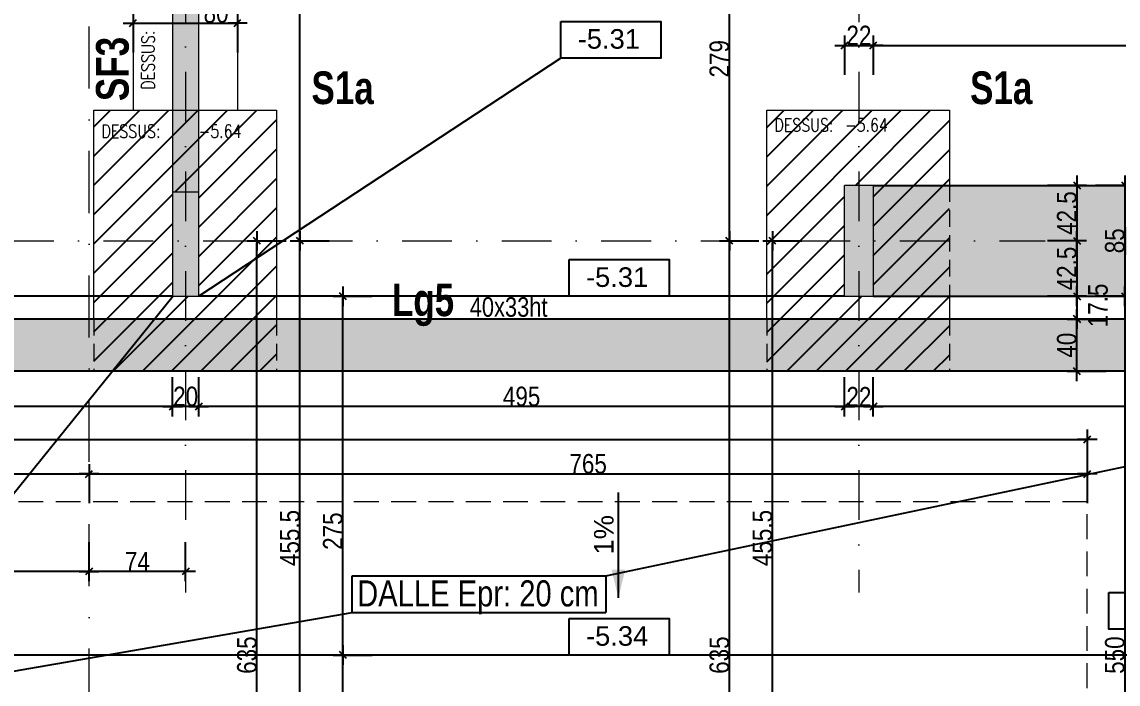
# Model space of a CAD drawing. Header units: centimetres. Extents: x -4990 to 114398, y -61489 to -12305.
# Drawn here: x 57164 to 58004, y -20034 to -19526 of the extents above; entities that cross this region are included whole.
import ezdxf
from ezdxf.enums import TextEntityAlignment as Align

# ---------------------------------------------------------------- set-up
doc = ezdxf.new("R2010")
doc.units = ezdxf.units.CM
doc.header["$LTSCALE"] = 0.5
for name, pattern in [('CACHEX2', [19.05, 12.7, -6.35]), ('TIRETPT2', [12.7, 6.35, -3.175, 0, -3.175]), ('TIRETPTX2', [50.8, 25.4, -12.7, 0, -12.7])]:
    doc.linetypes.add(name, pattern=pattern)
doc.layers.get('DEFPOINTS').update_dxf_attribs({"linetype": 'CONTINUOUS'})
for name, color, linetype in [('01_cote_gen', 4, 'CONTINUOUS'), ('01_linteaux', 2, 'CONTINUOUS'), ('01_poch_BN', 9, 'CONTINUOUS'), ('01_poch_murs', 253, 'CONTINUOUS'), ('01_poch_poteaux', 250, 'CONTINUOUS'), ('01_poch_Semelles', 253, 'CONTINUOUS'), ('01_texte', 230, 'CONTINUOUS'), ('1 Poutres', 7, 'CONTINUOUS'), ('AA_COTES', 2, 'CONTINUOUS')]:
    doc.layers.add(name, color=color, linetype=linetype)
for name, color, linetype, lineweight in [('01_murs_coup', 5, 'CONTINUOUS', 60), ('01_sem', 42, 'CONTINUOUS', 15), ('01_tram_axes', 2, 'TIRETPTX2', 9)]:
    doc.layers.add(name, color=color, linetype=linetype, lineweight=lineweight)
doc.styles.add('ARIAL', font='arial.ttf')
doc.styles.add('impact', font='impact.ttf')
doc.styles.add('MATTE_TXT', font='arial.ttf')
doc.styles.add('SIMPLEX1', font='SIMPLEX.shx', dxfattribs={"width": 0.8, "height": 10})
doc.styles.add('STYLE2', font='ARIALN.TTF')
doc.dimstyles.new('JB50', dxfattribs={"dimscale": 0.1, "dimtxt": 150, "dimasz": 15, "dimexe": 0.1, "dimexo": 0.1, "dimgap": 0.09, "dimtad": 1, "dimdec": 1, "dimdsep": 46, "dimtxsty": 'STYLE2', "dimblk1": 'BOND_G', "dimblk2": 'BOND_D', "dimsah": 1, "dimcen": 1.5, "dimdle": 0.01, "dimse1": 1, "dimse2": 1, "dimclrd": 4, "dimclre": 2, "dimclrt": 6, "dimazin": 2, "dimtfac": 2.333333, "dimtdec": 1, "dimtix": 1, "dimtmove": 2, "dimatfit": 3, "dimldrblk": 'BOND_G', "dimfxl": 1, "dimtolj": 1, "dimtzin": 0, "dimarcsym": 0})

# ---------------------------------------------------------------- blocks, each defined once
blk = doc.blocks.new('BOND_G')
at = {"layer": 'AA_COTES', "color": 0}
for p, q in [((0, -5), (0, 15)), ((5, 0), (-5, 0)), ((1.77, 1.77), (-1.77, -1.77))]:
    blk.add_line(p, q, dxfattribs=at)
blk = doc.blocks.new('BOND_D')
at = {"layer": 'AA_COTES', "color": 0}
for p, q in [((5, 0), (-5, 0)), ((-1.77, -1.77), (1.77, 1.77)), ((0, 5), (0, -15))]:
    blk.add_line(p, q, dxfattribs=at)
blk = doc.blocks.new('*D891')
at = {"layer": '01_cote_gen', "color": 4, "lineweight": -2, "transparency": 16777216}
blk.add_line((57288.03, -19947.66), (57217.03, -19947.66), dxfattribs=at)
at = {"layer": 'DEFPOINTS', "color": 0, "transparency": 16777216}
for p in [(57215.53, -19946.42), (57215.53, -19947.66), (57289.53, -19946.42)]:
    blk.add_point(p, dxfattribs=at)
at = {"layer": '01_cote_gen', "color": 4, "lineweight": -2, "transparency": 16777216, "xscale": 1.5, "yscale": 1.5, "zscale": 1.5, "rotation": 180}
blk.add_blockref('BOND_D', (57215.53, -19947.66), dxfattribs=at)
at = {"layer": '01_cote_gen', "color": 4, "lineweight": -2, "transparency": 16777216, "xscale": 1.5, "yscale": 1.5, "zscale": 1.5}
blk.add_blockref('BOND_G', (57289.53, -19947.66), dxfattribs=at)
at = {"layer": '01_cote_gen', "color": 6, "transparency": 16777216, "insert": (57252.53, -19940.15), "char_height": 15, "attachment_point": 5, "style": 'STYLE2'}
blk.add_mtext('\\A1;74', dxfattribs=at)
blk = doc.blocks.new('*D892')
at = {"layer": '01_cote_gen', "color": 4, "lineweight": -2, "transparency": 16777216}
blk.add_line((57214.03, -19947.66), (56819.03, -19947.66), dxfattribs=at)
at = {"layer": 'DEFPOINTS', "color": 0, "transparency": 16777216}
for p in [(57215.53, -19940.16), (56817.53, -19946.42), (56817.53, -19947.66)]:
    blk.add_point(p, dxfattribs=at)
at = {"layer": '01_cote_gen', "color": 4, "lineweight": -2, "transparency": 16777216, "xscale": 1.5, "yscale": 1.5, "zscale": 1.5, "rotation": 180}
blk.add_blockref('BOND_D', (56817.53, -19947.66), dxfattribs=at)
at = {"layer": '01_cote_gen', "color": 4, "lineweight": -2, "transparency": 16777216, "xscale": 1.5, "yscale": 1.5, "zscale": 1.5}
blk.add_blockref('BOND_G', (57215.53, -19947.66), dxfattribs=at)
at = {"layer": '01_cote_gen', "color": 6, "transparency": 16777216, "insert": (57016.53, -19939.99), "char_height": 15, "attachment_point": 5, "style": 'STYLE2'}
blk.add_mtext('\\A1;398', dxfattribs=at)
blk = doc.blocks.new('*D956')
at = {"layer": '01_cote_gen', "color": 4, "lineweight": -2, "transparency": 16777216}
blk.add_line((57344.2, -20327.73), (57344.2, -19695.73), dxfattribs=at)
at = {"layer": 'DEFPOINTS', "color": 0, "transparency": 16777216}
for p in [(57344.2, -19694.23), (57421.36, -19694.23), (57366.7, -20329.23)]:
    blk.add_point(p, dxfattribs=at)
at = {"layer": '01_cote_gen', "color": 4, "lineweight": -2, "transparency": 16777216, "xscale": 1.5, "yscale": 1.5, "zscale": 1.5}
for name, p, rotation in [('BOND_D', (57344.2, -19694.23), 90), ('BOND_G', (57344.2, -20329.23), 270)]:
    blk.add_blockref(name, p, dxfattribs=dict(at, rotation=rotation))
at = {"layer": '01_cote_gen', "color": 6, "transparency": 16777216, "insert": (57336.54, -20011.73), "char_height": 15, "attachment_point": 5, "rotation": 90, "style": 'STYLE2'}
blk.add_mtext('\\A1;635', dxfattribs=at)
blk = doc.blocks.new('*D958')
at = {"layer": '01_cote_gen', "color": 4, "lineweight": -2, "transparency": 16777216}
blk.add_line((57377.08, -20148.22), (57377.08, -19695.73), dxfattribs=at)
at = {"layer": 'DEFPOINTS', "color": 0, "transparency": 16777216}
for p in [(57377.08, -19694.23), (57409.88, -19694.23), (57424.55, -20149.72)]:
    blk.add_point(p, dxfattribs=at)
at = {"layer": '01_cote_gen', "color": 4, "lineweight": -2, "transparency": 16777216, "xscale": 1.5, "yscale": 1.5, "zscale": 1.5}
for name, p, rotation in [('BOND_D', (57377.08, -19694.23), 90), ('BOND_G', (57377.08, -20149.72), 270)]:
    blk.add_blockref(name, p, dxfattribs=dict(at, rotation=rotation))
at = {"layer": '01_cote_gen', "color": 6, "transparency": 16777216, "insert": (57369.44, -19921.98), "char_height": 15, "attachment_point": 5, "rotation": 90, "style": 'STYLE2'}
blk.add_mtext('\\A1;455.5', dxfattribs=at)
blk = doc.blocks.new('*D959')
at = {"layer": '01_cote_gen', "color": 4, "lineweight": -2, "transparency": 16777216}
blk.add_line((57377.08, -19692.73), (57377.08, -19253.23), dxfattribs=at)
at = {"layer": 'DEFPOINTS', "color": 0, "transparency": 16777216}
for p in [(57377.08, -19251.73), (57443.88, -19251.73), (57462.97, -19694.23)]:
    blk.add_point(p, dxfattribs=at)
at = {"layer": '01_cote_gen', "color": 4, "lineweight": -2, "transparency": 16777216, "xscale": 1.5, "yscale": 1.5, "zscale": 1.5}
for name, p, rotation in [('BOND_D', (57377.08, -19251.73), 90), ('BOND_G', (57377.08, -19694.23), 270)]:
    blk.add_blockref(name, p, dxfattribs=dict(at, rotation=rotation))
at = {"layer": '01_cote_gen', "color": 6, "transparency": 16777216, "insert": (57369.41, -19472.98), "char_height": 15, "attachment_point": 5, "rotation": 90, "style": 'STYLE2'}
blk.add_mtext('\\A1;442.5', dxfattribs=at)
blk = doc.blocks.new('*D968')
at = {"layer": '01_cote_gen', "color": 4, "lineweight": -2, "transparency": 16777216}
blk.add_line((57706.3, -20327.73), (57706.3, -19695.73), dxfattribs=at)
at = {"layer": 'DEFPOINTS', "color": 0, "transparency": 16777216}
for p in [(57706.3, -19694.23), (57752.43, -19694.23), (57752.43, -20329.23)]:
    blk.add_point(p, dxfattribs=at)
at = {"layer": '01_cote_gen', "color": 4, "lineweight": -2, "transparency": 16777216, "xscale": 1.5, "yscale": 1.5, "zscale": 1.5}
for name, p, rotation in [('BOND_D', (57706.3, -19694.23), 90), ('BOND_G', (57706.3, -20329.23), 270)]:
    blk.add_blockref(name, p, dxfattribs=dict(at, rotation=rotation))
at = {"layer": '01_cote_gen', "color": 6, "transparency": 16777216, "insert": (57698.63, -20011.73), "char_height": 15, "attachment_point": 5, "rotation": 90, "style": 'STYLE2'}
blk.add_mtext('\\A1;635', dxfattribs=at)
blk = doc.blocks.new('*D970')
at = {"layer": '01_cote_gen', "color": 4, "lineweight": -2, "transparency": 16777216}
blk.add_line((57739.3, -20148.22), (57739.3, -19695.73), dxfattribs=at)
at = {"layer": 'DEFPOINTS', "color": 0, "transparency": 16777216}
for p in [(57739.3, -19694.23), (57767.73, -19694.23), (57746.8, -20149.72)]:
    blk.add_point(p, dxfattribs=at)
at = {"layer": '01_cote_gen', "color": 4, "lineweight": -2, "transparency": 16777216, "xscale": 1.5, "yscale": 1.5, "zscale": 1.5}
for name, p, rotation in [('BOND_D', (57739.3, -19694.23), 90), ('BOND_G', (57739.3, -20149.72), 270)]:
    blk.add_blockref(name, p, dxfattribs=dict(at, rotation=rotation))
at = {"layer": '01_cote_gen', "color": 6, "transparency": 16777216, "insert": (57731.67, -19921.98), "char_height": 15, "attachment_point": 5, "rotation": 90, "style": 'STYLE2'}
blk.add_mtext('\\A1;455.5', dxfattribs=at)
blk = doc.blocks.new('*D971')
at = {"layer": '01_cote_gen', "color": 4, "lineweight": -2, "transparency": 16777216}
blk.add_line((57706.3, -19692.73), (57706.3, -19416.74), dxfattribs=at)
at = {"layer": 'DEFPOINTS', "color": 0, "transparency": 16777216}
for p in [(57704.2, -19415.24), (57706.3, -19415.24), (57698.8, -19694.23)]:
    blk.add_point(p, dxfattribs=at)
at = {"layer": '01_cote_gen', "color": 4, "lineweight": -2, "transparency": 16777216, "xscale": 1.5, "yscale": 1.5, "zscale": 1.5}
for name, p, rotation in [('BOND_D', (57706.3, -19415.24), 90), ('BOND_G', (57706.3, -19694.23), 270)]:
    blk.add_blockref(name, p, dxfattribs=dict(at, rotation=rotation))
at = {"layer": '01_cote_gen', "color": 6, "transparency": 16777216, "insert": (57698.63, -19554.73), "char_height": 15, "attachment_point": 5, "rotation": 90, "style": 'STYLE2'}
blk.add_mtext('\\A1;279', dxfattribs=at)
blk = doc.blocks.new('*D989')
at = {"layer": '01_cote_gen', "color": 4, "lineweight": -2, "transparency": 16777216}
blk.add_line((57972.58, -19653.23), (57972.58, -19692.73), dxfattribs=at)
at = {"layer": 'DEFPOINTS', "color": 0, "transparency": 16777216}
for p in [(57942.81, -19651.73), (57942.81, -19694.23), (57972.58, -19694.23)]:
    blk.add_point(p, dxfattribs=at)
at = {"layer": '01_cote_gen', "color": 4, "lineweight": -2, "transparency": 16777216, "xscale": 1.5, "yscale": 1.5, "zscale": 1.5}
for name, p, rotation in [('BOND_G', (57972.58, -19651.73), 90), ('BOND_D', (57972.58, -19694.23), 270)]:
    blk.add_blockref(name, p, dxfattribs=dict(at, rotation=rotation))
at = {"layer": '01_cote_gen', "color": 6, "transparency": 16777216, "insert": (57964.91, -19672.98), "char_height": 15, "attachment_point": 5, "rotation": 90, "style": 'STYLE2'}
blk.add_mtext('\\A1;42.5', dxfattribs=at)
blk = doc.blocks.new('*D990')
at = {"layer": '01_cote_gen', "color": 4, "lineweight": -2, "transparency": 16777216}
blk.add_line((57972.58, -19695.73), (57972.58, -19735.23), dxfattribs=at)
at = {"layer": 'DEFPOINTS', "color": 0, "transparency": 16777216}
for p in [(57942.92, -19694.23), (57942.92, -19736.73), (57972.58, -19736.73)]:
    blk.add_point(p, dxfattribs=at)
at = {"layer": '01_cote_gen', "color": 4, "lineweight": -2, "transparency": 16777216, "xscale": 1.5, "yscale": 1.5, "zscale": 1.5}
for name, p, rotation in [('BOND_G', (57972.58, -19694.23), 90), ('BOND_D', (57972.58, -19736.73), 270)]:
    blk.add_blockref(name, p, dxfattribs=dict(at, rotation=rotation))
at = {"layer": '01_cote_gen', "color": 6, "transparency": 16777216, "insert": (57964.91, -19715.48), "char_height": 15, "attachment_point": 5, "rotation": 90, "style": 'STYLE2'}
blk.add_mtext('\\A1;42.5', dxfattribs=at)
blk = doc.blocks.new('*D993')
at = {"layer": '01_cote_gen', "color": 4, "lineweight": -2, "transparency": 16777216}
blk.add_line((58009.41, -19653.23), (58009.41, -19735.23), dxfattribs=at)
at = {"layer": 'DEFPOINTS', "color": 0, "transparency": 16777216}
for p in [(58004.32, -19651.73), (58004.32, -19736.73), (58009.41, -19736.73)]:
    blk.add_point(p, dxfattribs=at)
at = {"layer": '01_cote_gen', "color": 4, "lineweight": -2, "transparency": 16777216, "xscale": 1.5, "yscale": 1.5, "zscale": 1.5}
for name, p, rotation in [('BOND_G', (58009.41, -19651.73), 90), ('BOND_D', (58009.41, -19736.73), 270)]:
    blk.add_blockref(name, p, dxfattribs=dict(at, rotation=rotation))
at = {"layer": '01_cote_gen', "color": 6, "transparency": 16777216, "insert": (58001.74, -19694.23), "char_height": 15, "attachment_point": 5, "rotation": 90, "style": 'STYLE2'}
blk.add_mtext('\\A1;85', dxfattribs=at)
blk = doc.blocks.new('*D995')
at = {"layer": '01_cote_gen', "color": 4, "lineweight": -2, "transparency": 16777216}
blk.add_line((58009.41, -19738.23), (58009.41, -20285.23), dxfattribs=at)
at = {"layer": 'DEFPOINTS', "color": 0, "transparency": 16777216}
for p in [(58036.09, -19736.73), (58009.41, -20286.73), (58052.61, -20286.73)]:
    blk.add_point(p, dxfattribs=at)
at = {"layer": '01_cote_gen', "color": 4, "lineweight": -2, "transparency": 16777216, "xscale": 1.5, "yscale": 1.5, "zscale": 1.5}
for name, p, rotation in [('BOND_G', (58009.41, -19736.73), 90), ('BOND_D', (58009.41, -20286.73), 270)]:
    blk.add_blockref(name, p, dxfattribs=dict(at, rotation=rotation))
at = {"layer": '01_cote_gen', "color": 6, "transparency": 16777216, "insert": (58001.74, -20011.73), "char_height": 15, "attachment_point": 5, "rotation": 90, "style": 'STYLE2'}
blk.add_mtext('\\A1;550', dxfattribs=at)
blk = doc.blocks.new('*D996')
at = {"layer": '01_cote_gen', "color": 4, "lineweight": -2, "transparency": 16777216}
blk.add_line((57972.58, -19738.23), (57972.58, -19752.73), dxfattribs=at)
at = {"layer": 'DEFPOINTS', "color": 0, "transparency": 16777216}
for p in [(57950.08, -19736.73), (57950.08, -19754.23), (57972.58, -19754.23)]:
    blk.add_point(p, dxfattribs=at)
at = {"layer": '01_cote_gen', "color": 4, "lineweight": -2, "transparency": 16777216, "xscale": 1.5, "yscale": 1.5, "zscale": 1.5}
for name, p, rotation in [('BOND_G', (57972.58, -19736.73), 90), ('BOND_D', (57972.58, -19754.23), 270)]:
    blk.add_blockref(name, p, dxfattribs=dict(at, rotation=rotation))
at = {"layer": '01_cote_gen', "color": 6, "transparency": 16777216, "insert": (57988.79, -19743.74), "char_height": 15, "attachment_point": 5, "rotation": 90, "style": 'STYLE2'}
blk.add_mtext('\\A1;17.5', dxfattribs=at)
blk = doc.blocks.new('*D1008')
at = {"layer": '01_cote_gen', "color": 4, "lineweight": -2, "transparency": 16777216}
blk.add_line((57796.04, -19544.44), (57815.03, -19544.44), dxfattribs=at)
at = {"layer": 'DEFPOINTS', "color": 0, "transparency": 16777216}
for p in [(57816.53, -19544.44), (57794.54, -19626.97), (57816.53, -19626.97)]:
    blk.add_point(p, dxfattribs=at)
at = {"layer": '01_cote_gen', "color": 4, "lineweight": -2, "transparency": 16777216, "xscale": 1.5, "yscale": 1.5, "zscale": 1.5, "rotation": 180}
blk.add_blockref('BOND_G', (57794.54, -19544.44), dxfattribs=at)
at = {"layer": '01_cote_gen', "color": 4, "lineweight": -2, "transparency": 16777216, "xscale": 1.5, "yscale": 1.5, "zscale": 1.5}
blk.add_blockref('BOND_D', (57816.53, -19544.44), dxfattribs=at)
at = {"layer": '01_cote_gen', "color": 6, "transparency": 16777216, "insert": (57805.54, -19536.9), "char_height": 15, "attachment_point": 5, "style": 'STYLE2'}
blk.add_mtext('\\A1;22', dxfattribs=at)
blk = doc.blocks.new('*D1009')
at = {"layer": '01_cote_gen', "color": 4, "lineweight": -2, "transparency": 16777216}
blk.add_line((57818.03, -19544.44), (58327.23, -19544.44), dxfattribs=at)
at = {"layer": 'DEFPOINTS', "color": 0, "transparency": 16777216}
for p in [(58328.73, -19544.44), (57816.53, -19551.94), (58328.73, -19626.97)]:
    blk.add_point(p, dxfattribs=at)
at = {"layer": '01_cote_gen', "color": 4, "lineweight": -2, "transparency": 16777216, "xscale": 1.5, "yscale": 1.5, "zscale": 1.5, "rotation": 180}
blk.add_blockref('BOND_G', (57816.53, -19544.44), dxfattribs=at)
at = {"layer": '01_cote_gen', "color": 4, "lineweight": -2, "transparency": 16777216, "xscale": 1.5, "yscale": 1.5, "zscale": 1.5}
blk.add_blockref('BOND_D', (58328.73, -19544.44), dxfattribs=at)
at = {"layer": '01_cote_gen', "color": 6, "transparency": 16777216, "insert": (58072.63, -19536.77), "char_height": 15, "attachment_point": 5, "style": 'STYLE2'}
blk.add_mtext('\\A1;512.2', dxfattribs=at)
blk = doc.blocks.new('*D1020')
at = {"layer": '01_cote_gen', "color": 4, "lineweight": -2, "transparency": 16777216}
blk.add_line((58333.59, -19821.29), (57818.03, -19821.29), dxfattribs=at)
at = {"layer": 'DEFPOINTS', "color": 0, "transparency": 16777216}
for p in [(57816.53, -19736.73), (58335.09, -19795.02), (57816.53, -19821.29)]:
    blk.add_point(p, dxfattribs=at)
at = {"layer": '01_cote_gen', "color": 4, "lineweight": -2, "transparency": 16777216, "xscale": 1.5, "yscale": 1.5, "zscale": 1.5, "rotation": 180}
blk.add_blockref('BOND_D', (57816.53, -19821.29), dxfattribs=at)
at = {"layer": '01_cote_gen', "color": 4, "lineweight": -2, "transparency": 16777216, "xscale": 1.5, "yscale": 1.5, "zscale": 1.5}
blk.add_blockref('BOND_G', (58335.09, -19821.29), dxfattribs=at)
at = {"layer": '01_cote_gen', "color": 6, "transparency": 16777216, "insert": (58075.81, -19813.62), "char_height": 15, "attachment_point": 5, "style": 'STYLE2'}
blk.add_mtext('\\A1;518.6', dxfattribs=at)
blk = doc.blocks.new('*D1021')
at = {"layer": '01_cote_gen', "color": 4, "lineweight": -2, "transparency": 16777216}
blk.add_line((57815.03, -19821.29), (57796.03, -19821.29), dxfattribs=at)
at = {"layer": 'DEFPOINTS', "color": 0, "transparency": 16777216}
for p in [(57794.53, -19736.73), (57816.53, -19736.73), (57794.53, -19821.29)]:
    blk.add_point(p, dxfattribs=at)
at = {"layer": '01_cote_gen', "color": 4, "lineweight": -2, "transparency": 16777216, "xscale": 1.5, "yscale": 1.5, "zscale": 1.5, "rotation": 180}
blk.add_blockref('BOND_D', (57794.53, -19821.29), dxfattribs=at)
at = {"layer": '01_cote_gen', "color": 4, "lineweight": -2, "transparency": 16777216, "xscale": 1.5, "yscale": 1.5, "zscale": 1.5}
blk.add_blockref('BOND_G', (57816.53, -19821.29), dxfattribs=at)
at = {"layer": '01_cote_gen', "color": 6, "transparency": 16777216, "insert": (57805.53, -19813.75), "char_height": 15, "attachment_point": 5, "style": 'STYLE2'}
blk.add_mtext('\\A1;22', dxfattribs=at)
blk = doc.blocks.new('*D1022')
at = {"layer": '01_cote_gen', "color": 4, "lineweight": -2, "transparency": 16777216}
blk.add_line((57793.03, -19821.29), (57301.03, -19821.29), dxfattribs=at)
at = {"layer": 'DEFPOINTS', "color": 0, "transparency": 16777216}
for p in [(57299.53, -19721.17), (57794.53, -19736.73), (57299.53, -19821.29)]:
    blk.add_point(p, dxfattribs=at)
at = {"layer": '01_cote_gen', "color": 4, "lineweight": -2, "transparency": 16777216, "xscale": 1.5, "yscale": 1.5, "zscale": 1.5, "rotation": 180}
blk.add_blockref('BOND_D', (57299.53, -19821.29), dxfattribs=at)
at = {"layer": '01_cote_gen', "color": 4, "lineweight": -2, "transparency": 16777216, "xscale": 1.5, "yscale": 1.5, "zscale": 1.5}
blk.add_blockref('BOND_G', (57794.53, -19821.29), dxfattribs=at)
at = {"layer": '01_cote_gen', "color": 6, "transparency": 16777216, "insert": (57547.03, -19813.62), "char_height": 15, "attachment_point": 5, "style": 'STYLE2'}
blk.add_mtext('\\A1;495', dxfattribs=at)
blk = doc.blocks.new('*D1023')
at = {"layer": '01_cote_gen', "color": 4, "lineweight": -2, "transparency": 16777216}
blk.add_line((57298.03, -19821.29), (57281.03, -19821.29), dxfattribs=at)
at = {"layer": 'DEFPOINTS', "color": 0, "transparency": 16777216}
for p in [(57279.53, -19721.17), (57299.53, -19721.17), (57279.53, -19821.29)]:
    blk.add_point(p, dxfattribs=at)
at = {"layer": '01_cote_gen', "color": 4, "lineweight": -2, "transparency": 16777216, "xscale": 1.5, "yscale": 1.5, "zscale": 1.5, "rotation": 180}
blk.add_blockref('BOND_D', (57279.53, -19821.29), dxfattribs=at)
at = {"layer": '01_cote_gen', "color": 4, "lineweight": -2, "transparency": 16777216, "xscale": 1.5, "yscale": 1.5, "zscale": 1.5}
blk.add_blockref('BOND_G', (57299.53, -19821.29), dxfattribs=at)
at = {"layer": '01_cote_gen', "color": 6, "transparency": 16777216, "insert": (57289.53, -19813.62), "char_height": 15, "attachment_point": 5, "style": 'STYLE2'}
blk.add_mtext('\\A1;20', dxfattribs=at)
blk = doc.blocks.new('*D1024')
at = {"layer": '01_cote_gen', "color": 4, "lineweight": -2, "transparency": 16777216}
blk.add_line((57278.03, -19821.29), (56829.03, -19821.29), dxfattribs=at)
at = {"layer": 'DEFPOINTS', "color": 0, "transparency": 16777216}
for p in [(57279.53, -19721.17), (56827.53, -19751.2), (56827.53, -19821.29)]:
    blk.add_point(p, dxfattribs=at)
at = {"layer": '01_cote_gen', "color": 4, "lineweight": -2, "transparency": 16777216, "xscale": 1.5, "yscale": 1.5, "zscale": 1.5, "rotation": 180}
blk.add_blockref('BOND_D', (56827.53, -19821.29), dxfattribs=at)
at = {"layer": '01_cote_gen', "color": 4, "lineweight": -2, "transparency": 16777216, "xscale": 1.5, "yscale": 1.5, "zscale": 1.5}
blk.add_blockref('BOND_G', (57279.53, -19821.29), dxfattribs=at)
at = {"layer": '01_cote_gen', "color": 6, "transparency": 16777216, "insert": (57053.53, -19813.62), "char_height": 15, "attachment_point": 5, "style": 'STYLE2'}
blk.add_mtext('\\A1;452', dxfattribs=at)
blk = doc.blocks.new('*D1032')
at = {"layer": '01_cote_gen', "color": 4, "lineweight": -2, "transparency": 16777216}
blk.add_line((56182.04, -19872.89), (57214.03, -19872.89), dxfattribs=at)
at = {"layer": 'DEFPOINTS', "color": 0, "transparency": 16777216}
for p in [(57215.53, -19872.89), (57215.53, -19872.89), (56180.54, -19894.23)]:
    blk.add_point(p, dxfattribs=at)
at = {"layer": '01_cote_gen', "color": 4, "lineweight": -2, "transparency": 16777216, "xscale": 1.5, "yscale": 1.5, "zscale": 1.5, "rotation": 180}
blk.add_blockref('BOND_G', (56180.54, -19872.89), dxfattribs=at)
at = {"layer": '01_cote_gen', "color": 4, "lineweight": -2, "transparency": 16777216, "xscale": 1.5, "yscale": 1.5, "zscale": 1.5}
blk.add_blockref('BOND_D', (57215.53, -19872.89), dxfattribs=at)
at = {"layer": '01_cote_gen', "color": 6, "transparency": 16777216, "insert": (56698.03, -19865.22), "char_height": 15, "attachment_point": 5, "style": 'STYLE2'}
blk.add_mtext('\\A1;1035', dxfattribs=at)
blk = doc.blocks.new('*D1033')
at = {"layer": '01_cote_gen', "color": 4, "lineweight": -2, "transparency": 16777216}
blk.add_line((57217.03, -19872.89), (57979.04, -19872.89), dxfattribs=at)
at = {"layer": 'DEFPOINTS', "color": 0, "transparency": 16777216}
for p in [(57980.54, -19872.89), (57215.53, -19880.39), (57980.54, -19894.23)]:
    blk.add_point(p, dxfattribs=at)
at = {"layer": '01_cote_gen', "color": 4, "lineweight": -2, "transparency": 16777216, "xscale": 1.5, "yscale": 1.5, "zscale": 1.5, "rotation": 180}
blk.add_blockref('BOND_G', (57215.53, -19872.89), dxfattribs=at)
at = {"layer": '01_cote_gen', "color": 4, "lineweight": -2, "transparency": 16777216, "xscale": 1.5, "yscale": 1.5, "zscale": 1.5}
blk.add_blockref('BOND_D', (57980.54, -19872.89), dxfattribs=at)
at = {"layer": '01_cote_gen', "color": 6, "transparency": 16777216, "insert": (57598.03, -19865.22), "char_height": 15, "attachment_point": 5, "style": 'STYLE2'}
blk.add_mtext('\\A1;765', dxfattribs=at)
blk = doc.blocks.new('*D1034')
at = {"layer": '01_cote_gen', "color": 4, "lineweight": -2, "transparency": 16777216}
blk.add_line((56182.04, -19846.45), (57979.04, -19846.45), dxfattribs=at)
at = {"layer": 'DEFPOINTS', "color": 0, "transparency": 16777216}
for p in [(57980.54, -19846.45), (56180.54, -19871.29), (57980.54, -19871.29)]:
    blk.add_point(p, dxfattribs=at)
at = {"layer": '01_cote_gen', "color": 4, "lineweight": -2, "transparency": 16777216, "xscale": 1.5, "yscale": 1.5, "zscale": 1.5, "rotation": 180}
blk.add_blockref('BOND_G', (56180.54, -19846.45), dxfattribs=at)
at = {"layer": '01_cote_gen', "color": 4, "lineweight": -2, "transparency": 16777216, "xscale": 1.5, "yscale": 1.5, "zscale": 1.5}
blk.add_blockref('BOND_D', (57980.54, -19846.45), dxfattribs=at)
at = {"layer": '01_cote_gen', "color": 6, "transparency": 16777216, "insert": (57080.54, -19838.78), "char_height": 15, "attachment_point": 5, "style": 'STYLE2'}
blk.add_mtext('\\A1;1800', dxfattribs=at)
blk = doc.blocks.new('*D1051')
at = {"layer": '01_cote_gen', "color": 4, "lineweight": -2, "transparency": 16777216}
blk.add_line((57250.77, -19527.39), (57327.77, -19527.39), dxfattribs=at)
at = {"layer": 'DEFPOINTS', "color": 0, "transparency": 16777216}
for p in [(57329.27, -19527.39), (57249.27, -19537.25), (57329.27, -19537.25)]:
    blk.add_point(p, dxfattribs=at)
at = {"layer": '01_cote_gen', "color": 4, "lineweight": -2, "transparency": 16777216, "xscale": 1.5, "yscale": 1.5, "zscale": 1.5, "rotation": 180}
blk.add_blockref('BOND_G', (57249.27, -19527.39), dxfattribs=at)
at = {"layer": '01_cote_gen', "color": 4, "lineweight": -2, "transparency": 16777216, "xscale": 1.5, "yscale": 1.5, "zscale": 1.5}
blk.add_blockref('BOND_D', (57329.27, -19527.39), dxfattribs=at)
at = {"layer": '01_cote_gen', "color": 6, "transparency": 16777216, "insert": (57312.86, -19519.72), "char_height": 15, "attachment_point": 5, "style": 'STYLE2'}
blk.add_mtext('\\A1;80', dxfattribs=at)
blk = doc.blocks.new('*D1059')
at = {"layer": '01_cote_gen', "color": 4, "lineweight": -2, "transparency": 16777216}
blk.add_line((57972.58, -19792.73), (57972.58, -19755.73), dxfattribs=at)
at = {"layer": 'DEFPOINTS', "color": 0, "transparency": 16777216}
for p in [(57972.58, -19754.23), (57976.88, -19754.23), (57975.08, -19794.23)]:
    blk.add_point(p, dxfattribs=at)
at = {"layer": '01_cote_gen', "color": 4, "lineweight": -2, "transparency": 16777216, "xscale": 1.5, "yscale": 1.5, "zscale": 1.5}
for name, p, rotation in [('BOND_D', (57972.58, -19754.23), 90), ('BOND_G', (57972.58, -19794.23), 270)]:
    blk.add_blockref(name, p, dxfattribs=dict(at, rotation=rotation))
at = {"layer": '01_cote_gen', "color": 6, "transparency": 16777216, "insert": (57964.91, -19774.23), "char_height": 15, "attachment_point": 5, "rotation": 90, "style": 'STYLE2'}
blk.add_mtext('\\A1;40', dxfattribs=at)
blk = doc.blocks.new('*D1586')
at = {"layer": '01_cote_gen', "color": 4, "lineweight": -2, "transparency": 16777216}
blk.add_line((57410.05, -20285.23), (57410.05, -20013.23), dxfattribs=at)
at = {"layer": 'DEFPOINTS', "color": 0, "transparency": 16777216}
for p in [(57410.05, -20011.73), (57434.33, -20011.73), (57406.77, -20286.73)]:
    blk.add_point(p, dxfattribs=at)
at = {"layer": '01_cote_gen', "color": 4, "lineweight": -2, "transparency": 16777216, "xscale": 1.5, "yscale": 1.5, "zscale": 1.5}
for name, p, rotation in [('BOND_D', (57410.05, -20011.73), 90), ('BOND_G', (57410.05, -20286.73), 270)]:
    blk.add_blockref(name, p, dxfattribs=dict(at, rotation=rotation))
at = {"layer": '01_cote_gen', "color": 6, "transparency": 16777216, "insert": (57402.39, -20123.4), "char_height": 15, "attachment_point": 5, "rotation": 90, "style": 'STYLE2'}
blk.add_mtext('\\A1;275', dxfattribs=at)
blk = doc.blocks.new('*D1587')
at = {"layer": '01_cote_gen', "color": 4, "lineweight": -2, "transparency": 16777216}
blk.add_line((57410.05, -20010.23), (57410.05, -19738.23), dxfattribs=at)
at = {"layer": 'DEFPOINTS', "color": 0, "transparency": 16777216}
for p in [(57410.05, -19736.73), (57423.63, -19736.73), (57423.63, -20011.73)]:
    blk.add_point(p, dxfattribs=at)
at = {"layer": '01_cote_gen', "color": 4, "lineweight": -2, "transparency": 16777216, "xscale": 1.5, "yscale": 1.5, "zscale": 1.5}
for name, p, rotation in [('BOND_D', (57410.05, -19736.73), 90), ('BOND_G', (57410.05, -20011.73), 270)]:
    blk.add_blockref(name, p, dxfattribs=dict(at, rotation=rotation))
at = {"layer": '01_cote_gen', "color": 6, "transparency": 16777216, "insert": (57402.39, -19916.73), "char_height": 15, "attachment_point": 5, "rotation": 90, "style": 'STYLE2'}
blk.add_mtext('\\A1;275', dxfattribs=at)

msp = doc.modelspace()

# ---------------------------------------------------------------- hatches: boundary and pattern name
at = {"layer": '01_poch_BN'}
h = msp.add_hatch(color=256, dxfattribs=at)
h.dxf.hatch_style = 1
h.paths.add_polyline_path([(58328.735, -19651.727), (57816.533, -19651.731), (57816.533, -19736.727), (58332.504, -19736.727)])
h.paths.add_polyline_path([(58333.28, -19754.229), (57805.533, -19754.229), (57805.533, -19794.229), (58335.054, -19794.229)])
h = msp.add_hatch(color=256, dxfattribs=at)
h.dxf.hatch_style = 1
h.paths.add_polyline_path([(57289.533, -19754.229), (56817.533, -19754.229), (56817.533, -19794.229), (57289.533, -19794.229)])
h.paths.add_polyline_path([(57805.533, -19754.229), (57289.533, -19754.229), (57289.533, -19794.229), (57805.533, -19794.229)])
at = {"layer": '01_poch_murs'}
h = msp.add_hatch(color=256, dxfattribs=at)
h.dxf.hatch_style = 1
h.paths.add_polyline_path([(57994.726, -19241.731), (57299.533, -19241.731), (57299.533, -19261.731), (57794.533, -19261.731), (57794.533, -19377.737), (57816.533, -19377.737), (57816.533, -19261.731), (57994.726, -19261.731)])
h.paths.add_polyline_path([(57299.533, -19321.731), (57279.533, -19321.731), (57279.533, -19656.727), (57299.533, -19656.727)])
at = {"layer": '01_poch_poteaux'}
h = msp.add_hatch(color=256, dxfattribs=at)
h.dxf.hatch_style = 1
h.paths.add_polyline_path([(57289.533, -19656.727), (57279.533, -19656.727), (57279.533, -19694.229), (57289.533, -19694.229)])
h.paths.add_polyline_path([(57299.533, -19656.727), (57289.533, -19656.727), (57289.533, -19694.229), (57299.533, -19694.229)])
h.paths.add_polyline_path([(57299.533, -19694.229), (57289.533, -19694.229), (57289.533, -19736.727), (57299.533, -19736.727)])
h.paths.add_polyline_path([(57289.533, -19694.229), (57279.533, -19694.229), (57279.533, -19736.727), (57289.533, -19736.727)])
h = msp.add_hatch(color=256, dxfattribs=at)
h.dxf.hatch_style = 1
h.paths.add_polyline_path([(57816.533, -19651.731), (57805.533, -19651.731), (57805.533, -19694.229), (57816.533, -19694.229)])
h.paths.add_polyline_path([(57805.533, -19651.731), (57794.542, -19651.731), (57794.542, -19694.229), (57805.533, -19694.229)])
h.paths.add_polyline_path([(57805.533, -19694.229), (57794.542, -19694.229), (57794.542, -19736.727), (57805.533, -19736.727)])
h.paths.add_polyline_path([(57816.533, -19694.229), (57805.533, -19694.229), (57805.533, -19736.727), (57816.533, -19736.727)])
at = {"layer": '01_poch_Semelles', "linetype": 'CACHEX2', "ltscale": 2}
h = msp.add_hatch(dxfattribs=at)
h.set_pattern_fill('ANSI31', color=256, scale=5)
h.paths.add_polyline_path([(57279.533, -19594.229), (57219.273, -19594.229), (57219.273, -19694.229), (57279.533, -19694.229)])
h.paths.add_polyline_path([(57359.273, -19594.229), (57299.533, -19594.229), (57299.533, -19694.229), (57359.273, -19694.229)])
h.paths.add_polyline_path([(57359.273, -19697.447), (57359.273, -19694.229), (57299.533, -19694.229), (57299.533, -19736.727)])
h.paths.add_polyline_path([(57359.273, -19697.447), (57299.533, -19736.727), (57359.273, -19736.727)], flags=17)
h.paths.add_polyline_path([(57359.273, -19736.727), (57299.533, -19736.727), (57289.533, -19736.727), (57289.533, -19754.229), (57359.273, -19754.229)])
h.paths.add_polyline_path([(57279.533, -19694.229), (57219.273, -19694.229), (57219.273, -19736.727), (57279.533, -19736.727)])
h.paths.add_polyline_path([(57280.053, -19736.727), (57279.533, -19736.727), (57219.273, -19736.727), (57219.273, -19754.229), (57265.896, -19754.229)])
h.paths.add_polyline_path([(57289.533, -19736.727), (57280.053, -19736.727), (57265.896, -19754.229), (57289.533, -19754.229)])
h.paths.add_polyline_path([(57289.533, -19754.229), (57265.896, -19754.229), (57233.542, -19794.229), (57289.533, -19794.229)])
h.paths.add_polyline_path([(57265.896, -19754.229), (57219.273, -19754.229), (57219.273, -19794.229), (57233.542, -19794.229)])
h.paths.add_polyline_path([(57359.273, -19754.229), (57289.533, -19754.229), (57289.533, -19794.229), (57359.273, -19794.229)])
h.paths.add_polyline_path([(57289.533, -19656.727), (57299.533, -19656.727), (57299.533, -19594.229), (57289.533, -19594.229)])
h.paths.add_polyline_path([(57279.533, -19656.727), (57289.533, -19656.727), (57289.533, -19594.229), (57279.533, -19594.229)])
h = msp.add_hatch(dxfattribs=at)
h.set_pattern_fill('ANSI31', color=256, scale=5)
h.paths.add_polyline_path([(57805.533, -19594.229), (57735.017, -19594.229), (57735.017, -19694.229), (57794.542, -19694.229), (57794.542, -19651.731), (57805.533, -19651.731)])
h.paths.add_polyline_path([(57875.017, -19594.229), (57805.533, -19594.229), (57805.533, -19651.731), (57816.533, -19651.731), (57875.017, -19651.731), (57875.017, -19651.727)])
h.paths.add_polyline_path([(57875.017, -19651.731), (57816.533, -19651.731), (57816.533, -19694.229), (57875.017, -19694.229)])
h.paths.add_polyline_path([(57794.542, -19694.229), (57735.017, -19694.229), (57735.017, -19736.727), (57794.542, -19736.727)])
h.paths.add_polyline_path([(57875.017, -19694.229), (57816.533, -19694.229), (57816.533, -19736.727), (57875.017, -19736.727)])
h.paths.add_polyline_path([(57875.017, -19736.727), (57816.533, -19736.727), (57805.533, -19736.727), (57805.533, -19754.229), (57875.017, -19754.229)])
h.paths.add_polyline_path([(57805.533, -19736.727), (57794.542, -19736.727), (57735.017, -19736.727), (57735.017, -19754.229), (57805.533, -19754.229)])
h.paths.add_polyline_path([(57805.533, -19754.229), (57735.017, -19754.229), (57735.017, -19794.229), (57805.533, -19794.229)])
h.paths.add_polyline_path([(57875.017, -19754.229), (57805.533, -19754.229), (57805.533, -19794.229), (57875.017, -19794.229)])

# ---------------------------------------------------------------- linework, layer by layer
at = {"layer": '01_linteaux'}
for p, q in [((57816.533, -19651.731), (58328.733, -19651.727)), ((57816.533, -19736.727), (58332.502, -19736.727)), ((58333.278, -19754.229), (56307.533, -19754.229)), ((58335.052, -19794.229), (56307.533, -19794.229))]:
    msp.add_line(p, q, dxfattribs=at)
at = {"layer": '01_murs_coup', "linetype": 'TIRETPT2', "lineweight": 0, "ltscale": 15}
msp.add_line((57215.532, -20149.725), (57215.532, -18389.469), dxfattribs=at)
at = {"layer": '01_murs_coup', "linetype": 'Continuous', "lineweight": 0}
for p, q in [((57279.533, -19241.731), (57279.533, -19736.727)), ((57299.533, -19736.727), (57299.533, -19261.731)), ((57279.533, -19736.727), (57299.533, -19736.727))]:
    msp.add_line(p, q, dxfattribs=at)
at = {"layer": '01_poch_murs'}
msp.add_line((57611.624, -19951.027), (58335.089, -19798.786), dxfattribs=at)
at = {"layer": '01_poch_poteaux', "linetype": 'Continuous', "lineweight": 0}
msp.add_line((57279.533, -19656.727), (57299.533, -19656.727), dxfattribs=at)
at = {"layer": '01_sem', "linetype": 'Continuous', "lineweight": 0}
for p, q in [((57249.273, -19374.231), (57249.273, -19594.229)), ((57329.273, -19374.231), (57329.273, -19594.229))]:
    msp.add_line(p, q, dxfattribs=at)
at = {"layer": '01_sem', "linetype": 'CACHEX2', "ltscale": 2}
for p, q in [((57875.017, -19651.727), (57875.017, -19736.727)), ((57219.273, -19754.229), (57219.273, -19794.229)), ((57359.273, -19754.229), (57359.273, -19794.229)), ((57735.017, -19754.229), (57735.017, -19794.229)), ((57875.017, -19754.229), (57875.017, -19794.229))]:
    msp.add_line(p, q, dxfattribs=at)
at = {"layer": '01_sem'}
msp.add_line((57875.017, -19736.727), (57875.017, -19754.229), dxfattribs=at)
at = {"layer": '01_sem', "linetype": 'CACHEX2', "ltscale": 3}
for p, q in [((57980.536, -19894.229), (56180.535, -19894.229)), ((57980.536, -20094.229), (57980.536, -19894.229))]:
    msp.add_line(p, q, dxfattribs=at)
at = {"layer": '01_sem', "linetype": 'Continuous', "lineweight": 0}
for points in [[(57219.273, -19754.229), (57219.273, -19594.229), (57359.273, -19594.229), (57359.273, -19754.229)], [(57735.017, -19754.229), (57735.017, -19594.229), (57875.017, -19594.229), (57875.017, -19651.727)]]:
    msp.add_lwpolyline(points, dxfattribs=at)
at = {"layer": '01_texte'}
for p, q in [((57577.186, -19554.165), (57299.533, -19736.727)), ((57279.533, -19736.727), (56827.533, -19736.727)), ((57280.053, -19736.727), (57073.793, -19991.729)), ((57794.533, -19736.727), (57299.533, -19736.727)), ((57621.205, -19967.892), (57621.205, -19887.205)), ((57417.162, -19979.03), (57417.162, -19951.027)), ((57417.162, -19951.027), (57611.624, -19951.027)), ((57611.624, -19951.027), (57611.624, -19979.03)), ((55889.268, -20244.229), (57417.162, -19979.03)), ((57417.162, -19979.03), (57611.624, -19979.03)), ((58015.454, -20011.729), (57073.793, -20011.729))]:
    msp.add_line(p, q, dxfattribs=at)
for points in [[(57577.186, -19526.069), (57653.763, -19526.069), (57653.763, -19554.165), (57577.186, -19554.165)], [(57583.533, -19708.631), (57660.11, -19708.631), (57660.11, -19736.727), (57583.533, -19736.727)], [(57997.165, -19963.633), (58073.743, -19963.633), (58073.743, -19991.729), (57997.165, -19991.729)], [(57583.533, -19983.633), (57660.11, -19983.633), (57660.11, -20011.729), (57583.533, -20011.729)]]:
    msp.add_lwpolyline(points, close=True, dxfattribs=at)
for points in [[(57621.205, -19967.892), (57615.948, -19946.192), (57621.205, -19946.192)], [(57621.205, -19967.892), (57626.462, -19946.192), (57621.205, -19946.192)]]:
    msp.add_solid(points, dxfattribs=at)
at = {"layer": '01_tram_axes', "linetype": 'TIRETPTX2', "ltscale": 3}
for p, q in [((57289.533, -19106.999), (57289.533, -19963.733)), ((57805.533, -19106.999), (57805.533, -19963.733)), ((56997.705, -19694.229), (57948.22, -19694.229))]:
    msp.add_line(p, q, dxfattribs=at)
at = {"layer": '1 Poutres', "color": 5, "linetype": 'Continuous', "lineweight": 0}
for p, q in [((57816.533, -19651.731), (57794.533, -19651.731)), ((57794.542, -19736.727), (57794.542, -19651.731)), ((57816.533, -19651.731), (57816.533, -19736.727)), ((57794.533, -19736.727), (57816.533, -19736.727))]:
    msp.add_line(p, q, dxfattribs=at)

# ---------------------------------------------------------------- texts
at = {"layer": '01_texte'}
for s, height, style, p in [('-5.31', 15, 'ARIAL', (57590.002, -19547.008)), ('S1a', 25, 'impact', (57385.967, -19589.449)), ('S1a', 25, 'impact', (57890.71, -19589.449)), ('-5.31', 15, 'ARIAL', (57596.349, -19729.571)), ('Lg5', 25, 'impact', (57447.642, -19751.961)), ('-5.34', 15, 'ARIAL', (57596.349, -20004.573))]:
    msp.add_text(s, height=height, dxfattribs=dict(at, style=style)).set_placement(p)
for s, height, style, p in [('SF3', 25, 'impact', (57245.849, -19587.135)), ('1%%%', 15, 'ARIAL', (57617.498, -19934.645))]:
    msp.add_text(s, height=height, rotation=90, dxfattribs=dict(at, style=style)).set_placement(p)
at = {"layer": '01_texte', "style": 'SIMPLEX1', "width": 0.8}
msp.add_text('DESSUS:', height=10, rotation=90, dxfattribs=at).set_placement((57268.76, -19555.734), align=Align.BOTTOM_CENTER)
at = {"layer": '01_texte', "width": 0.8}
for s, height, style, p in [('DESSUS:', 10, 'SIMPLEX1', (57247.622, -19618.237)), ('-5.64', 10, 'SIMPLEX1', (57315.93, -19618.237)), ('DESSUS:', 10, 'SIMPLEX1', (57763.366, -19613.53)), ('-5.64', 10, 'SIMPLEX1', (57811.27, -19613.53)), ('40x33ht', 15, 'MATTE_TXT', (57537.065, -19756.951)), ('DALLE Epr: 20 cm', 20, 'MATTE_TXT', (57513.509, -19980.444))]:
    msp.add_text(s, height=height, dxfattribs=dict(at, style=style)).set_placement(p, align=Align.BOTTOM_CENTER)

# ---------------------------------------------------------------- dimensions: what is measured, and where the dimension line sits
at = {"layer": '01_cote_gen'}
for base, p1, p2, picture, middle in [((57377.08, -19251.731), (57462.966, -19694.229), (57443.881, -19251.731), '*D959', (57369.412, -19472.98)), ((57706.296, -19415.237), (57698.796, -19694.229), (57704.197, -19415.237), '*D971', (57698.628, -19554.733)), ((57972.578, -19694.229), (57942.807, -19651.73), (57942.807, -19694.229), '*D989', (57964.91, -19672.98)), ((58009.405, -19736.727), (58004.322, -19651.73), (58004.322, -19736.727), '*D993', (58001.738, -19694.229)), ((57344.205, -19694.229), (57366.705, -20329.229), (57421.363, -19694.229), '*D956', (57336.537, -20011.729)), ((57377.08, -19694.229), (57424.547, -20149.725), (57409.882, -19694.229), '*D958', (57369.443, -19921.977)), ((57706.296, -19694.229), (57752.425, -20329.229), (57752.425, -19694.229), '*D968', (57698.628, -20011.729)), ((57739.304, -19694.229), (57746.804, -20149.725), (57767.735, -19694.229), '*D970', (57731.667, -19921.977)), ((57972.578, -19736.727), (57942.925, -19694.229), (57942.925, -19736.727), '*D990', (57964.91, -19715.478)), ((58009.405, -20286.731), (58036.092, -19736.727), (58052.612, -20286.731), '*D995', (58001.738, -20011.729)), ((57972.578, -19754.229), (57975.082, -19794.229), (57976.881, -19754.229), '*D1059', (57964.91, -19774.229))]:
    dim = msp.add_linear_dim(base=base, p1=p1, p2=p2, angle=90, dimstyle='JB50', dxfattribs=at)
    dim.commit()
    dim.dimension.update_dxf_attribs({"geometry": picture, "text_midpoint": middle})
dim = msp.add_linear_dim(base=(57329.273, -19527.386), p1=(57249.273, -19537.251), p2=(57329.273, -19537.251), dimstyle='JB50', dxfattribs=at)
dim.commit()
dim.dimension.update_dxf_attribs({"geometry": '*D1051', "text_midpoint": (57312.865, -19519.718), "dimtype": 160})
for base, p1, p2, picture, middle in [((57816.533, -19544.439), (57794.542, -19626.973), (57816.533, -19626.973), '*D1008', (57805.537, -19536.899)), ((58328.733, -19544.439), (57816.533, -19551.939), (58328.733, -19626.969), '*D1009', (58072.633, -19536.771)), ((56827.533, -19821.286), (57279.533, -19721.168), (56827.533, -19751.204), '*D1024', (57053.533, -19813.618)), ((57279.533, -19821.286), (57299.533, -19721.168), (57279.533, -19721.168), '*D1023', (57289.533, -19813.618)), ((57299.533, -19821.286), (57794.533, -19736.727), (57299.533, -19721.168), '*D1022', (57547.033, -19813.618)), ((57794.533, -19821.286), (57816.533, -19736.727), (57794.533, -19736.727), '*D1021', (57805.533, -19813.746)), ((57816.533, -19821.286), (58335.089, -19795.017), (57816.533, -19736.727), '*D1020', (58075.811, -19813.618)), ((57980.536, -19846.453), (56180.535, -19871.287), (57980.536, -19871.287), '*D1034', (57080.536, -19838.785)), ((57215.532, -19872.886), (56180.535, -19894.229), (57215.532, -19872.886), '*D1032', (56698.034, -19865.219)), ((57980.536, -19872.886), (57215.532, -19880.386), (57980.536, -19894.229), '*D1033', (57598.034, -19865.219)), ((56817.533, -19947.66), (57215.532, -19940.16), (56817.533, -19946.421), '*D892', (57016.532, -19939.993)), ((57215.532, -19947.66), (57289.533, -19946.421), (57215.532, -19946.421), '*D891', (57252.532, -19940.151))]:
    dim = msp.add_linear_dim(base=base, p1=p1, p2=p2, dimstyle='JB50', dxfattribs=at)
    dim.commit()
    dim.dimension.update_dxf_attribs({"geometry": picture, "text_midpoint": middle})
for base, p1, p2, picture, middle in [((57972.578, -19754.229), (57950.078, -19736.727), (57950.078, -19754.229), '*D996', (57988.787, -19743.744)), ((57410.054, -19736.727), (57423.635, -20011.729), (57423.635, -19736.727), '*D1587', (57402.386, -19916.728)), ((57410.054, -20011.729), (57406.773, -20286.731), (57434.332, -20011.729), '*D1586', (57402.386, -20123.401))]:
    dim = msp.add_linear_dim(base=base, p1=p1, p2=p2, angle=90, dimstyle='JB50', dxfattribs=at)
    dim.commit()
    dim.dimension.update_dxf_attribs({"geometry": picture, "text_midpoint": middle, "dimtype": 160})

doc.saveas('drawing.dxf')
